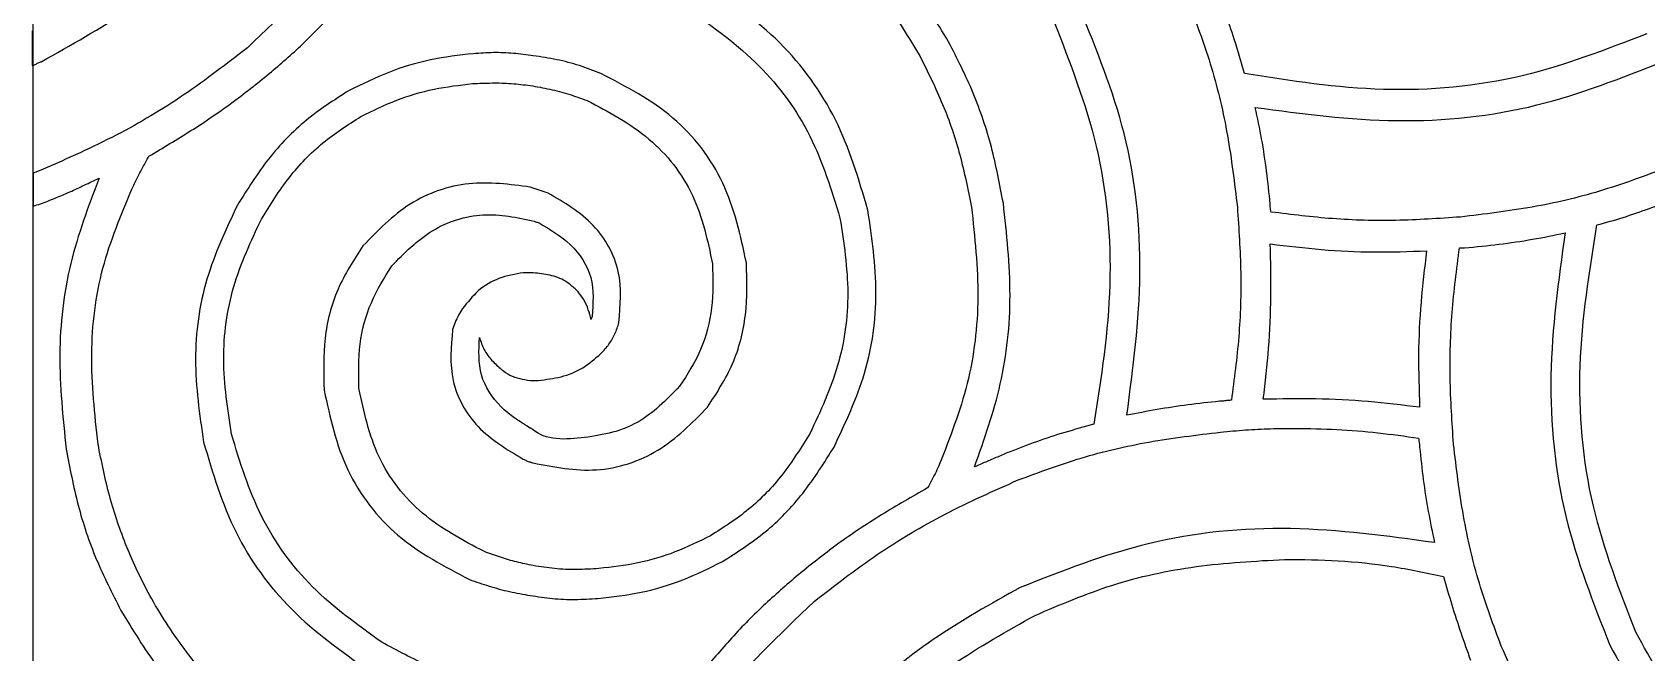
# Model space of a CAD drawing. Extents: x 0 to 371, y 0 to 260.
# Drawn here: x 0 to 42.89, y 207.31 to 223.8 of the extents above; entities that cross this region are included whole.
import ezdxf

# ---------------------------------------------------------------- set-up
doc = ezdxf.new("R2010")
doc.units = 0
doc.layers.add('Layer_1', color=7, linetype='CONTINUOUS')

msp = doc.modelspace()

# ---------------------------------------------------------------- linework, layer by layer
at = {"layer": 'Layer_1', "color": 7}
for points in [[(0.02646, 259.95312), (370.443122, 259.95312), (370.443122, 0.661457), (0.02646, 0.661457)], [(40.719478, 218.466457)], [(32.887914, 218.175519)], [(33.55609, 213.27556)], [(33.268253, 209.793085)]]:
    msp.add_lwpolyline(points, close=True, dxfattribs=at)
for points in [[(0, 223.837705), (0, 222.911664)], [(0.026355, 220.053957), (0.026355, 219.180626)], [(13.705623, 219.524791), (13.229167, 219.683437)], [(37.914998, 218.069582), (38.047289, 218.069582)], [(13.308748, 217.408124), (13.044165, 217.408124)], [(13.229167, 214.550418), (13.44104, 214.550418)]]:
    msp.add_lwpolyline(points, dxfattribs=at)
for points, knots in [([(12.091252, 233.600417), (11.60922, 232.239917), (10.676092, 229.606227), (8.540562, 226.087252), (6.638346, 224.26987), (5.714896, 223.387604)], [0, 0, 0, 0, 4.325799, 8.373986, 12.193382, 12.193382, 12.193382, 12.193382]), ([(13.229167, 229.526247), (14.077923, 229.420927), (15.767332, 229.211294), (18.166201, 228.326118), (20.11141, 227.172306), (21.593699, 225.882443), (22.706842, 224.612359), (23.284641, 223.655757), (23.574271, 223.176247)], [0, 0, 0, 0, 2.558738, 5.093047, 7.606855, 9.301103, 10.970521, 12.648398, 12.648398, 12.648398, 12.648398]), ([(0.238228, 223.017084), (1.02577, 223.456064), (2.589075, 224.327458), (4.660909, 226.025691), (5.790516, 227.37558), (6.35, 228.044167)], [0, 0, 0, 0, 2.701851, 5.363294, 7.97507, 7.97507, 7.97507, 7.97507]), ([(24.341666, 223.546251), (24.030322, 224.058847), (23.408735, 225.082226), (22.215265, 226.4447), (21.288537, 227.209818), (20.822501, 227.594582)], [0, 0, 0, 0, 1.797007, 3.587655, 5.399073, 5.399073, 5.399073, 5.399073]), ([(32.199585, 222.69979), (32.13297, 222.944692), (32.000293, 223.432457), (31.750278, 224.143601), (31.533055, 224.727988), (31.34677, 225.189073), (31.193935, 225.531872), (31.088644, 225.760241), (31.035831, 225.87479)], [0, 0, 0, 0, 0.76115, 1.515968, 2.260168, 2.631581, 3.007589, 3.386007, 3.386007, 3.386007, 3.386007]), ([(6.29729, 222.69979), (6.594749, 222.95661), (7.19546, 223.475251), (8.033098, 224.335986), (8.550448, 224.954662), (8.810832, 225.266042)], [0, 0, 0, 0, 1.178583, 2.380117, 3.597619, 3.597619, 3.597619, 3.597619]), ([(22.198645, 219.075205), (21.956582, 219.892284), (21.474263, 221.520347), (19.934167, 223.636795), (18.539501, 224.63042), (17.83302, 225.133751)], [0, 0, 0, 0, 2.544135, 5.069289, 7.661578, 7.661578, 7.661578, 7.661578]), ([(17.4625, 224.393227), (18.104229, 223.929556), (19.37164, 223.013808), (20.777836, 221.086396), (21.230692, 219.60541), (21.457605, 218.863332)], [0, 0, 0, 0, 2.366487, 4.673792, 6.990994, 6.990994, 6.990994, 6.990994]), ([(29.077811, 213.624376), (29.243955, 214.876979), (29.57427, 217.367312), (29.185508, 221.083757), (28.274877, 223.331332), (27.83396, 224.419582)], [0, 0, 0, 0, 3.78491, 7.524876, 11.035559, 11.035559, 11.035559, 11.035559]), ([(30.744377, 224.525519), (30.950147, 223.971038), (31.369658, 222.840597), (31.788322, 221.036869), (31.938093, 219.790702), (32.014583, 219.154271)], [0, 0, 0, 0, 1.773057, 3.6148, 5.537175, 5.537175, 5.537175, 5.537175]), ([(27.146146, 224.075417), (27.568931, 222.989807), (28.440784, 220.751094), (28.775661, 217.069115), (28.395376, 214.617388), (28.20448, 213.386664)], [0, 0, 0, 0, 3.48364, 7.183856, 10.913533, 10.913533, 10.913533, 10.913533]), ([(25.796875, 219.260207), (25.701767, 219.758567), (25.51202, 220.752827), (25.029966, 222.197357), (24.571041, 223.096734), (24.341666, 223.546251)], [0, 0, 0, 0, 1.521205, 3.0349, 4.547437, 4.547437, 4.547437, 4.547437]), ([(42.888855, 223.758124), (41.799251, 223.335439), (39.557781, 222.465915), (35.876465, 222.128113), (33.42844, 222.508729), (32.199585, 222.69979)], [0, 0, 0, 0, 3.494909, 7.189522, 10.913489, 10.913489, 10.913489, 10.913489]), ([(5.714896, 223.387604), (5.164053, 222.962192), (4.058059, 222.10804), (2.239333, 221.022576), (0.944433, 220.449239), (0.290938, 220.159894)], [0, 0, 0, 0, 2.086879, 4.19008, 6.332928, 6.332928, 6.332928, 6.332928]), ([(11.721248, 223.228957), (11.337386, 223.185234), (10.571245, 223.097969), (9.455729, 222.760875), (8.762192, 222.420908), (8.413957, 222.250205)], [0, 0, 0, 0, 1.157449, 2.310129, 3.4726, 3.4726, 3.4726, 3.4726]), ([(13.308748, 223.176247), (13.132644, 223.199091), (12.781465, 223.244645), (12.249997, 223.266259), (11.897537, 223.241394), (11.721248, 223.228957)], [0, 0, 0, 0, 0.532637, 1.062163, 1.592043, 1.592043, 1.592043, 1.592043]), ([(15.107605, 222.69979), (14.918173, 222.774114), (14.535574, 222.924226), (13.931965, 223.082074), (13.517792, 223.144659), (13.308748, 223.176247)], [0, 0, 0, 0, 0.610117, 1.23227, 1.866295, 1.866295, 1.866295, 1.866295]), ([(23.574271, 223.176247), (23.787411, 222.748815), (24.211672, 221.898003), (24.670087, 220.545182), (24.856978, 219.617881), (24.950415, 219.154271)], [0, 0, 0, 0, 1.431812, 2.850056, 4.268052, 4.268052, 4.268052, 4.268052]), ([(0, 222.911664), (0.026703, 222.922214), (0.08086, 222.943611), (0.157369, 222.985137), (0.211525, 223.006534), (0.238228, 223.017084)], [0, 0, 0, 0, 0.086067, 0.17455, 0.260618, 0.260618, 0.260618, 0.260618]), ([(3.095418, 220.503542), (3.470216, 220.727185), (4.215808, 221.17208), (5.291973, 221.896139), (5.963319, 222.432814), (6.29729, 222.69979)], [0, 0, 0, 0, 1.309321, 2.604654, 3.886918, 3.886918, 3.886918, 3.886918]), ([(18.970418, 217.672707), (18.813975, 218.396951), (18.502804, 219.837501), (17.099707, 221.668985), (15.778244, 222.352771), (15.107605, 222.69979)], [0, 0, 0, 0, 2.205182, 4.386198, 6.633616, 6.633616, 6.633616, 6.633616]), ([(32.491039, 221.800104), (33.742099, 221.633663), (36.230941, 221.302548), (39.951109, 221.690975), (42.213201, 222.583508), (43.312085, 223.017084)], [0, 0, 0, 0, 3.779971, 7.519825, 11.052872, 11.052872, 11.052872, 11.052872]), ([(8.413957, 222.250205), (8.025575, 222.00141), (7.234956, 221.494944), (6.230766, 220.451791), (5.713755, 219.627509), (5.450313, 219.207497)], [0, 0, 0, 0, 1.380479, 2.810202, 4.295597, 4.295597, 4.295597, 4.295597]), ([(8.73125, 221.561876), (9.044188, 221.715094), (9.666863, 222.019961), (10.667999, 222.31362), (11.352412, 222.394697), (11.694377, 222.435207)], [0, 0, 0, 0, 1.044139, 2.077595, 3.109594, 3.109594, 3.109594, 3.109594]), ([(11.694377, 222.435207), (11.868101, 222.442159), (12.21163, 222.455907), (12.725134, 222.446529), (13.061501, 222.403797), (13.229167, 222.382497)], [0, 0, 0, 0, 0.521618, 1.031467, 1.538184, 1.538184, 1.538184, 1.538184]), ([(13.229167, 222.382497), (13.403096, 222.35268), (13.747821, 222.293584), (14.252442, 222.16133), (14.576225, 222.043942), (14.737085, 221.985622)], [0, 0, 0, 0, 0.529261, 1.048989, 1.562136, 1.562136, 1.562136, 1.562136]), ([(14.737085, 221.985622), (15.313211, 221.682647), (16.450211, 221.084718), (17.672976, 219.514347), (17.938308, 218.269874), (18.071248, 217.646352)], [0, 0, 0, 0, 1.939421, 3.827497, 5.723386, 5.723386, 5.723386, 5.723386]), ([(32.887914, 219.233852), (32.857945, 219.524498), (32.798247, 220.103445), (32.667446, 220.960198), (32.549454, 221.52198), (32.491039, 221.800104)], [0, 0, 0, 0, 0.876497, 1.745927, 2.598393, 2.598393, 2.598393, 2.598393]), ([(6.085417, 218.836977), (6.320787, 219.21477), (6.782041, 219.955131), (7.678316, 220.890493), (8.385081, 221.341148), (8.73125, 221.561876)], [0, 0, 0, 0, 1.333601, 2.613455, 3.8421, 3.8421, 3.8421, 3.8421]), ([(2.645833, 219.630727), (2.691803, 219.728074), (2.784482, 219.924331), (2.937565, 220.213747), (3.042649, 220.406667), (3.095418, 220.503542)], [0, 0, 0, 0, 0.322925, 0.651039, 0.981997, 0.981997, 0.981997, 0.981997]), ([(0.290938, 220.159894), (0.262066, 220.149092), (0.201927, 220.126592), (0.115366, 220.087259), (0.055227, 220.064759), (0.026355, 220.053957)], [0, 0, 0, 0, 0.092457, 0.192584, 0.28504, 0.28504, 0.28504, 0.28504]), ([(43.312085, 220.159894), (42.757648, 219.954126), (41.627332, 219.534632), (39.823783, 219.115933), (38.57774, 218.966173), (37.941353, 218.889687)], [0, 0, 0, 0, 1.772931, 3.614432, 5.536675, 5.536675, 5.536675, 5.536675]), ([(0.608748, 219.392499), (0.739169, 219.447014), (0.999805, 219.555957), (1.38493, 219.738698), (1.642517, 219.860302), (1.772502, 219.921666)], [0, 0, 0, 0, 0.424005, 0.847344, 1.278585, 1.278585, 1.278585, 1.278585]), ([(1.772502, 219.921666), (1.491385, 219.175342), (0.923323, 217.667222), (0.641514, 215.206274), (0.812682, 213.561335), (0.899687, 212.725205)], [0, 0, 0, 0, 2.386344, 4.822164, 7.34026, 7.34026, 7.34026, 7.34026]), ([(1.746147, 212.857497), (1.659083, 213.65487), (1.488725, 215.2151), (1.771852, 217.543525), (2.357319, 218.941711), (2.645833, 219.630727)], [0, 0, 0, 0, 2.402683, 4.701361, 6.934714, 6.934714, 6.934714, 6.934714]), ([(13.229167, 219.683437), (12.685499, 219.756299), (11.592175, 219.902825), (9.953541, 219.333048), (9.176079, 218.528216), (8.78396, 218.122292)], [0, 0, 0, 0, 1.631149, 3.280266, 4.958379, 4.958379, 4.958379, 4.958379]), ([(41.565938, 218.67833), (41.799654, 218.743045), (42.262738, 218.871272), (42.940295, 219.107844), (43.517692, 219.328266), (44.000043, 219.530482), (44.38759, 219.708135), (44.641527, 219.833313), (44.767293, 219.89531)], [0, 0, 0, 0, 0.727343, 1.441154, 2.15188, 2.581299, 3.009977, 3.430616, 3.430616, 3.430616, 3.430616]), ([(0.026355, 219.180626), (0.090601, 219.200301), (0.222103, 219.240572), (0.416058, 219.312347), (0.544871, 219.365928), (0.608748, 219.392499)], [0, 0, 0, 0, 0.201541, 0.412527, 0.620073, 0.620073, 0.620073, 0.620073]), ([(5.450313, 219.207497), (5.146552, 218.563577), (4.535284, 217.267799), (4.233818, 215.082995), (4.444164, 213.640363), (4.550627, 212.910207)], [0, 0, 0, 0, 2.127754, 4.281735, 6.489169, 6.489169, 6.489169, 6.489169]), ([(15.584062, 216.085207), (15.624207, 216.543211), (15.705481, 217.47044), (14.966599, 218.7842), (14.134358, 219.272988), (13.705623, 219.524791)], [0, 0, 0, 0, 1.356337, 2.745907, 4.222353, 4.222353, 4.222353, 4.222353]), ([(25.02948, 212.248749), (25.287677, 212.97623), (25.810395, 214.449006), (26.059957, 216.842451), (25.88568, 218.44408), (25.796875, 219.260207)], [0, 0, 0, 0, 2.310336, 4.677247, 7.136435, 7.136435, 7.136435, 7.136435]), ([(32.914269, 219.021979), (32.907196, 219.045995), (32.893789, 219.091516), (32.887796, 219.163135), (32.887874, 219.20967), (32.887914, 219.233852)], [0, 0, 0, 0, 0.074913, 0.141994, 0.21457, 0.21457, 0.21457, 0.21457]), ([(5.291667, 213.12208), (5.190457, 213.782399), (4.990305, 215.088247), (5.262215, 217.07078), (5.811834, 218.249999), (6.085417, 218.836977)], [0, 0, 0, 0, 1.997914, 3.95108, 5.886882, 5.886882, 5.886882, 5.886882]), ([(9.551355, 217.593126), (9.887753, 217.935503), (10.555105, 218.614714), (11.965168, 219.066867), (12.881912, 218.877409), (13.335103, 218.783751)], [0, 0, 0, 0, 1.427192, 2.831279, 4.203983, 4.203983, 4.203983, 4.203983]), ([(13.335103, 218.783751), (13.346233, 218.776515), (13.370905, 218.760475), (13.418511, 218.751632), (13.450336, 218.738226), (13.467395, 218.731041)], [0, 0, 0, 0, 0.039476, 0.087505, 0.142997, 0.142997, 0.142997, 0.142997]), ([(21.457605, 218.863332), (21.558814, 218.203013), (21.758966, 216.897166), (21.487056, 214.914633), (20.937437, 213.735413), (20.663855, 213.148435)], [0, 0, 0, 0, 1.997914, 3.95108, 5.886882, 5.886882, 5.886882, 5.886882]), ([(21.298958, 212.777916), (21.60272, 213.421836), (22.213987, 214.717613), (22.515454, 216.902417), (22.305107, 218.345049), (22.198645, 219.075205)], [0, 0, 0, 0, 2.127754, 4.281735, 6.489169, 6.489169, 6.489169, 6.489169]), ([(24.950415, 219.154271), (25.037571, 218.356103), (25.208469, 216.791051), (24.932486, 214.452724), (24.37758, 213.030806), (24.103438, 212.32833)], [0, 0, 0, 0, 2.404717, 4.715186, 6.971166, 6.971166, 6.971166, 6.971166]), ([(32.014583, 219.154271), (32.053417, 218.57581), (32.130528, 217.427179), (32.079251, 215.708294), (31.930096, 214.581494), (31.855936, 214.021251)], [0, 0, 0, 0, 1.738717, 3.452514, 5.147216, 5.147216, 5.147216, 5.147216]), ([(37.941353, 218.889687), (37.370083, 218.850875), (36.237886, 218.773954), (34.55509, 218.818612), (33.455695, 218.954873), (32.914269, 219.021979)], [0, 0, 0, 0, 1.717209, 3.403332, 5.039459, 5.039459, 5.039459, 5.039459]), ([(13.467395, 218.731041), (13.758416, 218.558937), (14.343739, 218.21279), (14.952574, 217.299469), (14.897261, 216.597647), (14.869377, 216.243854)], [0, 0, 0, 0, 1.010992, 2.033382, 3.072707, 3.072707, 3.072707, 3.072707]), ([(38.047289, 218.069582), (38.352971, 218.099423), (38.958059, 218.158493), (39.850102, 218.289548), (40.432191, 218.407997), (40.719478, 218.466457)], [0, 0, 0, 0, 0.921337, 1.823761, 2.703172, 2.703172, 2.703172, 2.703172]), ([(40.719478, 218.466457), (40.544383, 217.20429), (40.195664, 214.690561), (40.569342, 210.922297), (41.471288, 208.628556), (41.910103, 207.512604)], [0, 0, 0, 0, 3.816573, 7.601078, 11.186883, 11.186883, 11.186883, 11.186883]), ([(42.597916, 207.856769), (42.16989, 208.959456), (41.288582, 211.229893), (40.968389, 214.959988), (41.366373, 217.436509), (41.565938, 218.67833)], [0, 0, 0, 0, 3.536436, 7.28153, 11.048228, 11.048228, 11.048228, 11.048228]), ([(8.78396, 218.122292), (8.541955, 217.748533), (8.055124, 216.996656), (7.713546, 215.658883), (7.739395, 214.747736), (7.752498, 214.285834)], [0, 0, 0, 0, 1.329544, 2.674592, 4.057536, 4.057536, 4.057536, 4.057536]), ([(32.702396, 214.048122), (32.755446, 214.500329), (32.861992, 215.40855), (32.919395, 216.787651), (32.898449, 217.711068), (32.887914, 218.175519)], [0, 0, 0, 0, 1.365589, 2.742677, 4.136221, 4.136221, 4.136221, 4.136221]), ([(32.887914, 218.175519), (33.342371, 218.120872), (34.256919, 218.010901), (35.644999, 217.942151), (36.57494, 217.974011), (37.041666, 217.990001)], [0, 0, 0, 0, 1.373006, 2.763038, 4.163603, 4.163603, 4.163603, 4.163603]), ([(37.041666, 217.990001), (36.987052, 217.535544), (36.877145, 216.620995), (36.80872, 215.232908), (36.840643, 214.302974), (36.856664, 213.836249)], [0, 0, 0, 0, 1.372992, 2.763011, 4.163579, 4.163579, 4.163579, 4.163579]), ([(37.755835, 212.857497), (37.717092, 213.44084), (37.639769, 214.605087), (37.691694, 216.350194), (37.840838, 217.498571), (37.914998, 218.069582)], [0, 0, 0, 0, 1.75331, 3.499289, 5.226055, 5.226055, 5.226055, 5.226055]), ([(8.67854, 214.33906), (8.670738, 214.731184), (8.655347, 215.504798), (8.953962, 216.632624), (9.353505, 217.275019), (9.551355, 217.593126)], [0, 0, 0, 0, 1.173349, 2.314883, 3.434661, 3.434661, 3.434661, 3.434661]), ([(18.071248, 217.646352), (18.080676, 217.254447), (18.099268, 216.481665), (17.810174, 215.348348), (17.401124, 214.709257), (17.197916, 214.391771)], [0, 0, 0, 0, 1.173339, 2.313662, 3.43938, 3.43938, 3.43938, 3.43938]), ([(17.938956, 213.836249), (18.180961, 214.210008), (18.667792, 214.961886), (19.00937, 216.299658), (18.983522, 217.210805), (18.970418, 217.672707)], [0, 0, 0, 0, 1.329544, 2.674592, 4.057536, 4.057536, 4.057536, 4.057536]), ([(13.044165, 217.408124), (12.824139, 217.37086), (12.392801, 217.297809), (11.823035, 216.955614), (11.560206, 216.621507), (11.429793, 216.455727)], [0, 0, 0, 0, 0.665632, 1.304902, 1.934505, 1.934505, 1.934505, 1.934505]), ([(14.499373, 216.905312), (14.392261, 217.006148), (14.177674, 217.20816), (13.751562, 217.360953), (13.457456, 217.392283), (13.308748, 217.408124)], [0, 0, 0, 0, 0.437287, 0.876048, 1.324793, 1.324793, 1.324793, 1.324793]), ([(14.843021, 216.164789), (14.821749, 216.253006), (14.778992, 216.430324), (14.667989, 216.684839), (14.555776, 216.831563), (14.499373, 216.905312)], [0, 0, 0, 0, 0.272093, 0.54691, 0.824646, 0.824646, 0.824646, 0.824646]), ([(11.429793, 216.455727), (11.394203, 216.398492), (11.321274, 216.281209), (11.230729, 216.095704), (11.186728, 215.964414), (11.16521, 215.900205)], [0, 0, 0, 0, 0.202151, 0.414237, 0.617239, 0.617239, 0.617239, 0.617239]), ([(14.869377, 216.243854), (14.867642, 216.234862), (14.864048, 216.216232), (14.84835, 216.192411), (14.844756, 216.17378), (14.843021, 216.164789)], [0, 0, 0, 0, 0.027249, 0.056458, 0.083707, 0.083707, 0.083707, 0.083707]), ([(11.16521, 215.900205), (11.125103, 215.442192), (11.043904, 214.514904), (11.783095, 213.201229), (12.6154, 212.712429), (13.044165, 212.460622)], [0, 0, 0, 0, 1.356338, 2.746027, 4.222582, 4.222582, 4.222582, 4.222582]), ([(15.107605, 215.265102), (15.181162, 215.345299), (15.325673, 215.502853), (15.490384, 215.781106), (15.55269, 215.983367), (15.584062, 216.085207)], [0, 0, 0, 0, 0.326004, 0.640468, 0.959374, 0.959374, 0.959374, 0.959374]), ([(13.229167, 213.280727), (12.955114, 213.45196), (12.401215, 213.798045), (11.830814, 214.675925), (11.863481, 215.349763), (11.879895, 215.688332)], [0, 0, 0, 0, 0.966042, 1.952507, 2.948683, 2.948683, 2.948683, 2.948683]), ([(11.879895, 215.688332), (11.916688, 215.577204), (11.990303, 215.354865), (12.201674, 215.071158), (12.375443, 214.917974), (12.461771, 214.841872)], [0, 0, 0, 0, 0.349322, 0.698905, 1.04404, 1.04404, 1.04404, 1.04404]), ([(13.44104, 214.550418), (13.645502, 214.573608), (14.055925, 214.620158), (14.640931, 214.855994), (14.952464, 215.129098), (15.107605, 215.265102)], [0, 0, 0, 0, 0.616159, 1.236832, 1.852539, 1.852539, 1.852539, 1.852539]), ([(12.461771, 214.841872), (12.535539, 214.787063), (12.683027, 214.677482), (12.949989, 214.586449), (13.134906, 214.562583), (13.229167, 214.550418)], [0, 0, 0, 0, 0.274314, 0.54845, 0.833483, 0.833483, 0.833483, 0.833483]), ([(7.752498, 214.285834), (7.910904, 213.56133), (8.226117, 212.119631), (9.633397, 210.294888), (10.949433, 209.60687), (11.615312, 209.258751)], [0, 0, 0, 0, 2.206856, 4.391448, 6.628866, 6.628866, 6.628866, 6.628866]), ([(12.012187, 209.999791), (11.436094, 210.30276), (10.299173, 210.900671), (9.076686, 212.471129), (8.811441, 213.715548), (8.67854, 214.33906)], [0, 0, 0, 0, 1.939308, 3.827231, 5.723082, 5.723082, 5.723082, 5.723082]), ([(17.197916, 214.391771), (16.843295, 214.029064), (16.140327, 213.310068), (14.732508, 212.995177), (13.627368, 212.942141), (13.271003, 213.26417), (13.254317, 213.275956), (13.237888, 213.279073), (13.229167, 213.280727)], [0, 0, 0, 0, 1.479968, 2.933756, 4.343002, 4.353361, 4.376626, 4.402953, 4.402953, 4.402953, 4.402953]), ([(31.855936, 214.021251), (31.820573, 214.019615), (31.749644, 214.016333), (31.644419, 213.999813), (31.57349, 213.996532), (31.538127, 213.994896)], [0, 0, 0, 0, 0.106134, 0.212873, 0.319007, 0.319007, 0.319007, 0.319007]), ([(36.856664, 213.836249), (36.40213, 213.890957), (35.487309, 214.001066), (34.099607, 214.074679), (33.169225, 214.056995), (32.702396, 214.048122)], [0, 0, 0, 0, 1.373242, 2.763861, 4.164307, 4.164307, 4.164307, 4.164307]), ([(13.308748, 212.354685), (13.86661, 212.246349), (14.990286, 212.028131), (16.711457, 212.586743), (17.526774, 213.416677), (17.938956, 213.836249)], [0, 0, 0, 0, 1.686344, 3.396727, 5.145496, 5.145496, 5.145496, 5.145496]), ([(31.538127, 213.994896), (31.258594, 213.965102), (30.704055, 213.905995), (29.883813, 213.778947), (29.345016, 213.675619), (29.077811, 213.624376)], [0, 0, 0, 0, 0.843256, 1.67286, 2.489061, 2.489061, 2.489061, 2.489061]), ([(28.20448, 213.386664), (27.944895, 213.314754), (27.43254, 213.172823), (26.681024, 212.92846), (26.196071, 212.739402), (25.955521, 212.645624)], [0, 0, 0, 0, 0.808048, 1.594884, 2.369315, 2.369315, 2.369315, 2.369315]), ([(26.19375, 211.904584), (26.74823, 212.110354), (27.878672, 212.529866), (29.6824, 212.94853), (30.928567, 213.098301), (31.564998, 213.174791)], [0, 0, 0, 0, 1.773057, 3.6148, 5.537175, 5.537175, 5.537175, 5.537175]), ([(31.564998, 213.174791), (31.786389, 213.195452), (32.228396, 213.236704), (32.89267, 213.269712), (33.335161, 213.273612), (33.55609, 213.27556)], [0, 0, 0, 0, 0.667009, 1.331685, 1.99446, 1.99446, 1.99446, 1.99446]), ([(33.55609, 213.27556), (33.922985, 213.269099), (34.655124, 213.256205), (35.748022, 213.167202), (36.469792, 213.066414), (36.829793, 213.016144)], [0, 0, 0, 0, 1.100668, 2.196389, 3.286756, 3.286756, 3.286756, 3.286756]), ([(6.40271, 205.052289), (5.964186, 205.409718), (5.093581, 206.119325), (4.000645, 207.406825), (3.133374, 208.743905), (2.487956, 210.110022), (2.025246, 211.460081), (1.839178, 212.3917), (1.746147, 212.857497)], [0, 0, 0, 0, 1.694147, 3.363403, 5.041207, 6.462387, 7.886199, 9.309933, 9.309933, 9.309933, 9.309933]), ([(4.550627, 212.910207), (4.792696, 212.093089), (5.275035, 210.464926), (6.815051, 208.34825), (8.209763, 207.354518), (8.916252, 206.851146)], [0, 0, 0, 0, 2.544261, 5.069616, 7.661989, 7.661989, 7.661989, 7.661989]), ([(9.286771, 207.592186), (8.644403, 208.051257), (7.372477, 208.960244), (5.971915, 210.894264), (5.518763, 212.378338), (5.291667, 213.12208)], [0, 0, 0, 0, 2.359118, 4.671187, 6.993908, 6.993908, 6.993908, 6.993908]), ([(20.663855, 213.148435), (20.428478, 212.770605), (19.967197, 212.030152), (19.071002, 211.094544), (18.364196, 210.643789), (18.018021, 210.423021)], [0, 0, 0, 0, 1.333712, 2.613745, 3.842465, 3.842465, 3.842465, 3.842465]), ([(18.335831, 209.735207), (18.724176, 209.983997), (19.514701, 210.49044), (20.518638, 211.533673), (21.035555, 212.357911), (21.298958, 212.777916)], [0, 0, 0, 0, 1.380369, 2.809918, 4.295238, 4.295238, 4.295238, 4.295238]), ([(36.829793, 213.016144), (36.831468, 212.989595), (36.834833, 212.936244), (36.851625, 212.857815), (36.85499, 212.804464), (36.856664, 212.777916)], [0, 0, 0, 0, 0.079707, 0.160178, 0.239885, 0.239885, 0.239885, 0.239885]), ([(36.856664, 212.777916), (36.886523, 212.489529), (36.945801, 211.917004), (37.077784, 211.069212), (37.19521, 210.513874), (37.253539, 210.238019)], [0, 0, 0, 0, 0.869707, 1.726597, 2.572364, 2.572364, 2.572364, 2.572364]), ([(39.026041, 207.486249), (38.820271, 208.04073), (38.400759, 209.171171), (37.982096, 210.974899), (37.832325, 212.221066), (37.755835, 212.857497)], [0, 0, 0, 0, 1.773057, 3.6148, 5.537175, 5.537175, 5.537175, 5.537175]), ([(0.899687, 212.725205), (0.994799, 212.226802), (1.184561, 211.232423), (1.666567, 209.787706), (2.125517, 208.888206), (2.354895, 208.438646)], [0, 0, 0, 0, 1.521336, 3.035266, 4.547924, 4.547924, 4.547924, 4.547924]), ([(13.044165, 212.460622), (13.07247, 212.444608), (13.129271, 212.412473), (13.220164, 212.382756), (13.280011, 212.363792), (13.308748, 212.354685)], [0, 0, 0, 0, 0.097318, 0.195289, 0.285792, 0.285792, 0.285792, 0.285792]), ([(24.103438, 212.32833), (24.073322, 212.257172), (24.01209, 212.112489), (23.896835, 211.90539), (23.823042, 211.763948), (23.786145, 211.693227)], [0, 0, 0, 0, 0.231633, 0.470968, 0.710305, 0.710305, 0.710305, 0.710305]), ([(25.955521, 212.645624), (25.849978, 212.601616), (25.640559, 212.514295), (25.331218, 212.383484), (25.128965, 212.293172), (25.02948, 212.248749)], [0, 0, 0, 0, 0.343054, 0.680691, 1.007541, 1.007541, 1.007541, 1.007541]), ([(20.769791, 208.676874), (21.320635, 209.102286), (22.426629, 209.956438), (24.245355, 211.041902), (25.540255, 211.615239), (26.19375, 211.904584)], [0, 0, 0, 0, 2.086879, 4.19008, 6.332929, 6.332929, 6.332929, 6.332929]), ([(23.786145, 211.693227), (23.375897, 211.458833), (22.558435, 210.991777), (21.383047, 210.215972), (20.655488, 209.630005), (20.293335, 209.338332)], [0, 0, 0, 0, 1.417395, 2.824311, 4.218699, 4.218699, 4.218699, 4.218699]), ([(37.253539, 210.238019), (35.982871, 210.413062), (33.45406, 210.761424), (29.668008, 210.389873), (27.365097, 209.486303), (26.24646, 209.047394)], [0, 0, 0, 0, 3.84201, 7.646151, 11.23945, 11.23945, 11.23945, 11.23945]), ([(18.018021, 210.423021), (17.707062, 210.269878), (17.088432, 209.965212), (16.087524, 209.669635), (15.400858, 209.590218), (15.054895, 209.550205)], [0, 0, 0, 0, 1.038734, 2.066479, 3.110094, 3.110094, 3.110094, 3.110094]), ([(13.308748, 209.629271), (13.160894, 209.659078), (12.866536, 209.718421), (12.434573, 209.846854), (12.153145, 209.948753), (12.012187, 209.999791)], [0, 0, 0, 0, 0.452297, 0.900465, 1.350197, 1.350197, 1.350197, 1.350197]), ([(15.02854, 208.756455), (15.412402, 208.800178), (16.178543, 208.887444), (17.294059, 209.224537), (17.987596, 209.564505), (18.335831, 209.735207)], [0, 0, 0, 0, 1.157449, 2.310129, 3.4726, 3.4726, 3.4726, 3.4726]), ([(26.643335, 208.306354), (27.313955, 208.593396), (28.688615, 209.181786), (30.932812, 209.6652), (32.482497, 209.750058), (33.268253, 209.793085)], [0, 0, 0, 0, 2.184858, 4.4786, 6.83788, 6.83788, 6.83788, 6.83788]), ([(33.268253, 209.793085), (33.744088, 209.78883), (34.694152, 209.780334), (36.10872, 209.631457), (37.031984, 209.435706), (37.491251, 209.338332)], [0, 0, 0, 0, 1.427129, 2.849442, 4.257254, 4.257254, 4.257254, 4.257254]), ([(15.054895, 209.550205), (14.855113, 209.537807), (14.461426, 209.513374), (13.876031, 209.538495), (13.496452, 209.599235), (13.308748, 209.629271)], [0, 0, 0, 0, 0.600282, 1.18291, 1.752871, 1.752871, 1.752871, 1.752871]), ([(20.293335, 209.338332), (19.978435, 209.063965), (19.343839, 208.511051), (18.459649, 207.599171), (17.91881, 206.942388), (17.647501, 206.612918)], [0, 0, 0, 0, 1.252638, 2.524357, 3.804463, 3.804463, 3.804463, 3.804463]), ([(37.491251, 209.338332), (37.563225, 209.086991), (37.706105, 208.58803), (37.947873, 207.847964), (38.119709, 207.360392), (38.205936, 207.115729)], [0, 0, 0, 0, 0.784274, 1.556934, 2.335171, 2.335171, 2.335171, 2.335171]), ([(11.615312, 209.258751), (11.787425, 209.198603), (12.136058, 209.076767), (12.674468, 208.930373), (13.044006, 208.867183), (13.229167, 208.835521)], [0, 0, 0, 0, 0.546913, 1.10783, 1.671123, 1.671123, 1.671123, 1.671123]), ([(26.24646, 209.047394), (25.459278, 208.609636), (23.89656, 207.740597), (21.850563, 206.021624), (20.372736, 204.390415), (19.367882, 202.959644), (18.699594, 201.819479), (18.334385, 201.013374), (18.150313, 200.607082)], [0, 0, 0, 0, 2.696805, 5.353711, 7.973324, 9.277491, 10.593554, 11.930938, 11.930938, 11.930938, 11.930938]), ([(13.229167, 208.835521), (13.425407, 208.805522), (13.82022, 208.745169), (14.423193, 208.719475), (14.82611, 208.744089), (15.02854, 208.756455)], [0, 0, 0, 0, 0.595281, 1.197638, 1.805832, 1.805832, 1.805832, 1.805832]), ([(14.393437, 198.464061), (14.875208, 199.822876), (15.807848, 202.453345), (17.949269, 205.966937), (19.846921, 207.790187), (20.769791, 208.676874)], [0, 0, 0, 0, 4.320331, 8.363529, 12.191412, 12.191412, 12.191412, 12.191412]), ([(2.354895, 208.438646), (2.666195, 207.926095), (3.287664, 206.902853), (4.480951, 205.54054), (5.407551, 204.775549), (5.873543, 204.39083)], [0, 0, 0, 0, 1.796822, 3.58712, 5.398348, 5.398348, 5.398348, 5.398348]), ([(20.822501, 203.517499), (21.355009, 204.157663), (22.428859, 205.448613), (24.410597, 207.05638), (25.896015, 207.887975), (26.643335, 208.306354)], [0, 0, 0, 0, 2.494016, 5.029417, 7.596492, 7.596492, 7.596492, 7.596492]), ([(13.229167, 206.269269), (12.770271, 206.341805), (11.850078, 206.487258), (10.516956, 206.929387), (9.69623, 207.371577), (9.286771, 207.592186)], [0, 0, 0, 0, 1.392508, 2.792299, 4.185934, 4.185934, 4.185934, 4.185934]), ([(47.386771, 202.035936), (46.747282, 202.573061), (45.460887, 203.65354), (43.847366, 205.628963), (43.016096, 207.111142), (42.597916, 207.856769)], [0, 0, 0, 0, 2.50184, 5.032695, 7.594725, 7.594725, 7.594725, 7.594725]), ([(42.253751, 202.062291), (41.828339, 202.613134), (40.974187, 203.719129), (39.888724, 205.537855), (39.315387, 206.832754), (39.026041, 207.486249)], [0, 0, 0, 0, 2.086879, 4.19008, 6.332929, 6.332929, 6.332929, 6.332929]), ([(41.910103, 207.512604), (42.349082, 206.725062), (43.220477, 205.161757), (44.91871, 203.089923), (46.268599, 201.960316), (46.937186, 201.400832)], [0, 0, 0, 0, 2.701851, 5.363294, 7.97507, 7.97507, 7.97507, 7.97507])]:
    msp.add_open_spline(points, degree=3, knots=knots, dxfattribs=at)

doc.saveas('drawing.dxf')
